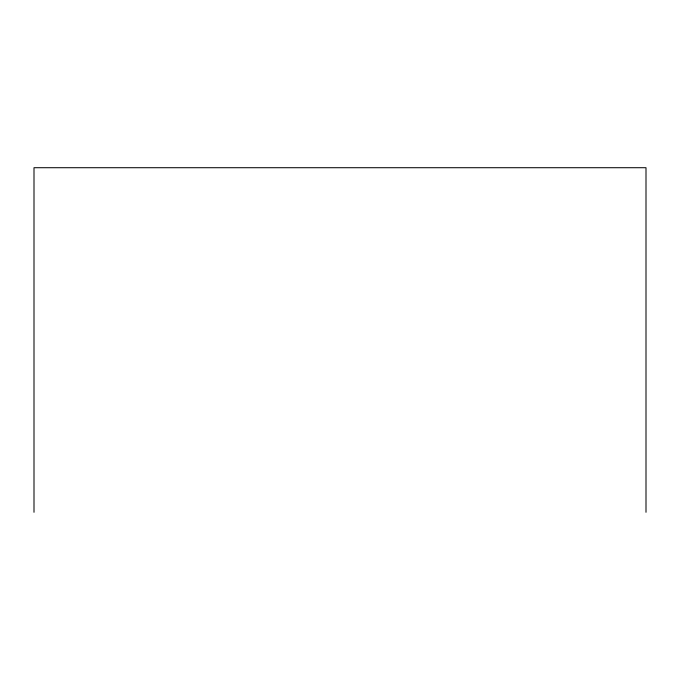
<?xml version="1.0" encoding="UTF-8"?>
<svg xmlns="http://www.w3.org/2000/svg" width="680" height="680" viewBox="0 0 680 680"><rect width="100%" height="100%" fill="white"/><g stroke="black" fill="none" stroke-linecap="round" stroke-linejoin="round"><path stroke-width="1.02" d="M646 512.287L646 167.714L34 167.714L34 512.287"/></g></svg>
